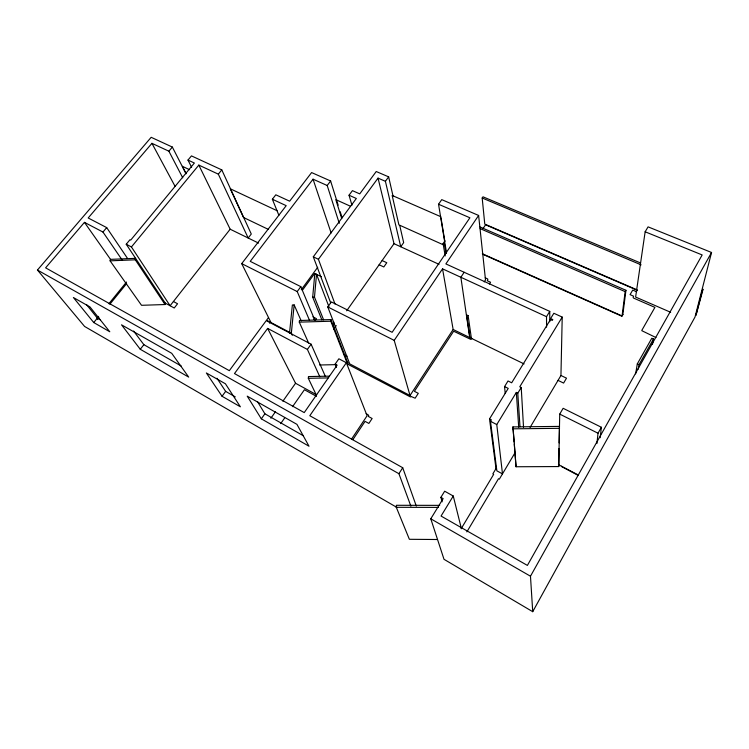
<?xml version="1.0" encoding="UTF-8"?>
<svg xmlns="http://www.w3.org/2000/svg" width="749" height="749" viewBox="0 0 749 749"><rect width="100%" height="100%" fill="white"/><g stroke="black" fill="none" stroke-linecap="round" stroke-linejoin="round"><path stroke-width="1.12" d="M559.007 448.492L558.745 466.561L516.052 466.758L512.934 426.911L559.475 426.396L558.745 466.561M559.129 442.893L559.728 414.103L563.126 408.299L601.381 427.267L600.202 437.706M530.086 427.417L560.945 375.492L562.218 317.099L553.848 313.269L550.609 318.559L552.799 319.57L552.285 320.413L550.459 319.57L511.679 382.786L508.019 380.969L504.573 386.578L505.201 393.422M437.425 539.514L409.375 539.299L396.305 507.307L396.38 505.285L439.7 505.36M333.427 326.648L333.782 322.089M330.946 319.57L347.751 362.825L347.648 364.379L330.815 321.218L330.946 319.57L299.45 320.497L299.291 322.136L308.635 343.051M321.873 319.87L312.689 297.184L314.739 274.377L316.518 274.312L328.97 306.809M323.605 319.823L314.486 297.119L316.518 274.312M316.331 395.06L308.316 378.311L308.466 376.56L329.438 376.148M291.333 333.174L294.16 304.927L292.363 304.983L289.517 333.221L291.333 333.174L292.325 335.28M596.916 443.539L598.02 433.222L601.381 427.267M479.987 226.966L625.949 290.284L625.162 291.633L622.063 315.966L482.337 253.752M622.822 314.664L625.949 290.284M461.393 528.625L453.257 496.016L444.663 491.204L440.889 497.355L443.136 498.619L430.778 518.804L444.007 559.306L532.726 611.69L695.006 317.033L711.55 252.479L648.082 226.863L645.151 231.787L635.611 297.053L670.664 312.296M635.629 373.882L637.315 363.883L651.789 338.248L653.484 339.007L652.445 344.503M165.033 304.534L135.297 259.809L135.578 258.33L110.403 259.369L110.094 260.839L141.524 305.302L165.033 304.534L165.276 303.13L126.235 244.24L129.97 239.717L130.71 240.101L194.375 163.029L187.99 160.071L191.463 155.895L221.788 169.883L251.289 234.025L248.191 238.023L218.324 174.152L198.822 165.098L131.431 246.955L170.098 305.742L230.168 229.213L198.822 165.098M638.26 369.117L639.019 364.679L653.484 339.007M532.726 611.69L530.479 576.215L711.55 252.479M622.981 314.393L621.904 316.247L482.487 254.154M515.256 452.377L499.33 479.173L498.497 478.723L466.87 531.884M496.437 467.872L492.842 473.892L493.666 474.342L461.178 528.7M453.257 496.016L441.058 516.052L527.39 565.42L702.169 254.95L645.151 231.787M504.573 386.578L508.234 388.403L489.528 418.897L491.381 419.852L490.483 421.303L496.859 470.84L502.485 473.864L496.774 424.561L516.333 392.439L517.784 393.169L519.984 426.724M562.218 317.099L519.769 386.793L521.229 387.523L523.523 427.23M517.784 393.169L521.229 387.523M546.573 327.163L546.508 316.677L549.757 311.397L445.87 263.91L478.62 215.45L441.751 199.637L438.539 204.243L446.544 253.078M410.892 506.174L398.917 473.705L402.719 467.732L309.796 415.714L346.356 362.722L338.866 358.79L335.178 364.108L336.516 367.338M471.87 338.585L471.018 339.297A1.245 1.095 -6.9 0 1 470.672 339.344L453.651 331.217L414.422 391.324L418.298 393.347L415.143 398.196L411.061 396.474A1.152 1.049 -15.3 0 1 410.808 396.708L410.705 396.773A1.264 1.142 -15.3 0 1 410.377 396.904L347.808 364.248A1.142 1.011 -21.6 0 1 347.676 363.874L347.686 363.555A1.142 1.011 -21.6 0 1 347.798 363.274L348.004 362.956M489.397 284.011L490.548 282.251L487.299 280.763L487.852 279.33A1.123 0.955 -6.1 0 0 487.711 279.068A1.18 1.011 -6.1 0 0 487.487 278.853L485.23 277.804M438.539 204.243L469.895 217.781L392.13 332.303L331.367 301.931L327.781 306.95L349.717 363.864L410.021 395.509L453.145 329.494L442.547 268.844L546.508 316.677M484.229 281.905L485.511 279.948L478.62 215.45M351.571 439.073L367.094 415.761L346.356 362.722M352.863 439.682L365.053 421.35L368.864 423.438L372.131 418.504L368.33 416.435L368.583 416.013A1.208 1.095 -22.6 0 0 368.667 415.573M464.155 272.271L460.86 277.27L469.698 337.527M483.021 228.604L485.577 224.784L637.53 290.397M410.021 395.509L394.208 340.374L442.547 268.844M637.006 289.826L484.772 224.11L482.187 198.008L483.002 196.818L640.507 262.955M445.187 255.943L443.108 243.528L444.915 240.878M280.716 423.597L284.667 417.951M292.569 406.66L304.422 389.723L316.518 396.352M270.885 418.223L275.548 411.613M282.879 401.211L295.546 383.263L267.646 328.408L234.484 373.564L304.234 412.605L337.134 365.137L335.178 364.108M333.577 329.354L336.217 325.609M346.675 310.788L394.011 243.687L378.039 178.122L385.407 181.305L400.743 246.767L403.664 242.61L399.779 225.608M319.832 376.794L307.399 349.427L311.107 344.203L266.223 320.638L229.316 370.671L45.605 267.833L84.45 222.359L102.959 232.05L122.012 259.809M261.326 418.831L247.226 396.155L296.95 424.365L309 446.226L261.326 418.831L264.893 413.794L257.647 401.867M385.407 181.305L388.647 176.858L376.223 171.521L359.735 193.879L352.433 190.639L349.034 195.227L351.946 205.198M309.534 320.394L297.222 291.567L300.817 286.652L250.222 261.354L313.045 179.189L327.201 185.499L339.278 223.333M222.05 396.268L206.359 372.965L225.43 383.788L240.382 406.801L222.05 396.268L225.636 391.381L216.967 378.226M301.304 289.685L317.716 267.271M302.418 290.219L314.683 273.46L321.34 276.718M335.009 304.019L318.419 259.294L378.039 178.122M268.488 317.585L266.55 320.207L269.93 321.986L269.584 322.65A1.189 1.002 -26.1 0 0 269.584 322.941L269.687 323.203M330.637 302.718L313.297 256.823L356.337 198.485L349.034 195.227M327.201 185.499L330.618 180.986L311.612 172.57L289.638 201.191L275.81 194.806L272.364 199.243L278.881 215.291M290.331 332.696L271.016 322.557L241.712 263.629L286.202 205.666L272.364 199.243M140.269 349.277L121.516 324.823L171.727 353.313L188.701 377.112L140.269 349.277L143.874 344.68L133.565 331.011M218.324 174.152L221.788 169.883M97.145 318.156L98.615 316.35M108.886 303.71L126.487 282.045M93.747 322.547L73.393 297.522L89.974 306.931L109.794 331.77L93.747 322.547L97.351 318.11L86.556 304.628M97.473 319.495L98.924 317.698M109.869 304.234L126.637 283.581M182.728 177.794L168.881 151.195L172.354 147.076L151.176 137.31L37.45 270.033L84.6 326.452L397.073 507.532M102.959 232.05L106.695 227.612L88.185 217.978L151.935 143.331L168.881 151.195M636.987 290.612L636.294 291.633L632.718 290.088L630.059 294.638L633.626 296.192L633.158 297.297A1.189 1.002 6.2 0 0 633.392 297.868L633.467 297.952A1.283 1.077 6.2 0 0 633.748 298.149L654.916 307.38L641.865 330.281A1.255 1.067 8.7 0 0 641.846 330.702L655.974 337.556M110.094 260.839L135.297 259.809M312.689 297.184L314.486 297.119M299.291 322.136L330.815 321.218M319.617 364.997L335.964 364.641M308.316 378.311L328.137 377.917M512.971 428.821L559.559 428.316M396.305 507.307L438.53 507.401M482.187 198.008L641.116 264.846M480.137 228.614L625.162 291.633M440.805 216.704L392.158 195.452L398.908 224.869L443.455 244.867M443.108 243.528L444.532 244.165L446.02 253.19M350.42 206.218L335.805 199.627L341.741 218.586M394.011 243.687L439.026 264.331M637.315 363.883L639.019 364.679M189.591 169.705L182.363 166.315L186.07 173.543M277.027 210.694L230.289 188.785L243.491 217.463L268.563 229.494M382.121 260.54L386.784 262.73L383.806 266.962L379.144 264.762M560.945 375.492L566.506 378.17L563.604 383.076L558.042 380.38M313.297 256.823L318.419 259.294M453.145 329.494L524.085 363.911M230.168 229.213L258.574 243.097M559.728 414.103L598.02 433.222M241.712 263.629L297.222 291.567M327.781 306.95L394.208 340.374M312.904 316.836L316.434 318.643L315.498 319.945L313.737 319.046M490.483 421.303L496.774 424.561M558.417 464.633L578.294 474.988M578.219 475.418L561.638 466.608A1.376 1.264 14.1 0 1 561.469 466.281L561.45 466.215M344.016 354.586L347.068 356.178M126.235 244.24L131.431 246.955M267.646 328.408L307.399 349.427M173.412 301.51L177.56 303.757L174.245 307.998L164.05 302.465M366.167 413.626L368.564 415.152M295.546 383.263L316.687 394.845M37.45 270.033L398.917 473.705M97.351 318.11L100.357 319.832M143.874 344.68L181.202 365.999M225.636 391.381L235.28 396.886M264.893 413.794L303.429 435.806M430.778 518.804L530.479 576.215M84.45 222.359L110.468 259.304M106.695 227.612L127.508 258.396M151.935 143.331L175.107 186.407M172.354 147.076L186.052 173.777M187.99 160.071L191.622 167.317M311.107 344.203L325.206 376.035M294.16 304.927L301.238 320.937M300.817 286.652L314.73 319.963M402.719 467.732L416.304 506.081M313.045 179.189L331.124 232.948M330.618 180.986L338.164 205.16M340.224 211.752L341.947 217.247M440.889 497.355L442.153 501.83M388.647 176.858L393.047 196.126M440.992 217.828L444.84 241.347M489.528 418.897L495.997 468.621M512.934 426.911L514.151 441.901M514.338 444.213L516.052 466.758M516.333 392.439L518.711 427.192M549.757 311.397L549.757 321.761M702.319 290.593L695.971 315.282L703.077 289.226L702.319 290.593M468.116 315.619L466.608 314.908L469.988 337.939L471.43 338.632L468.116 315.619"/></g></svg>
